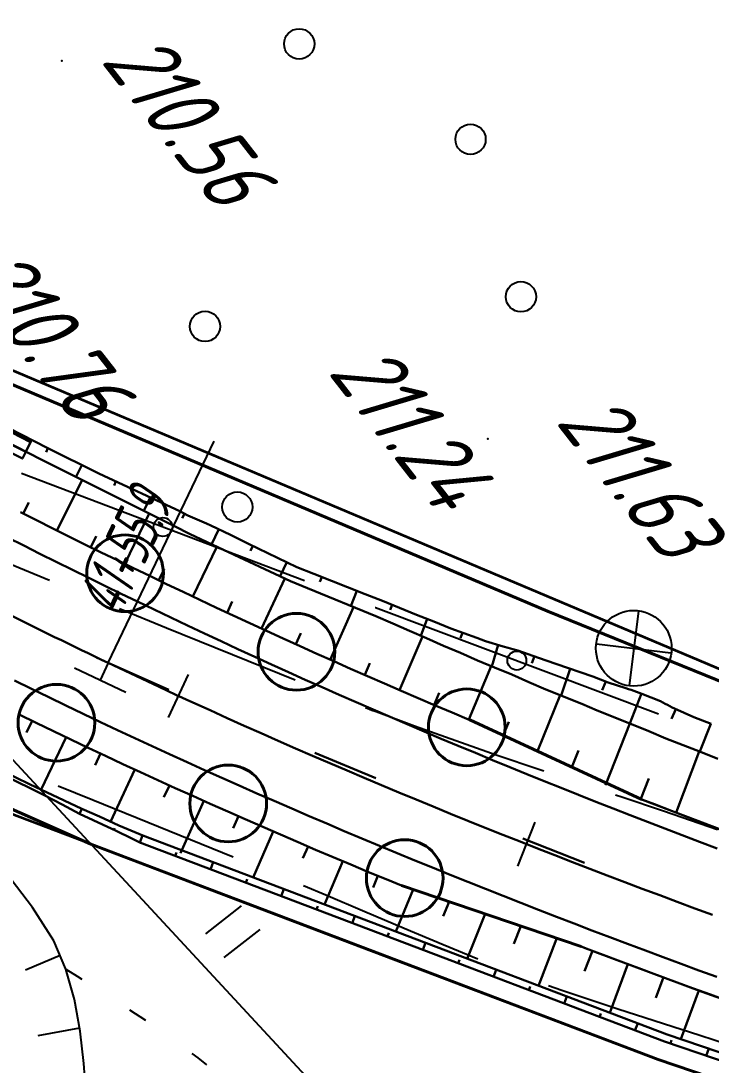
# Model space of a CAD drawing. Header units: millimetres. Extents: x -698 to 8131, y -704 to 4503.
# Drawn here: x 2986.2 to 3022.6, y 2641.9 to 2697.1 of the extents above; entities that cross this region are included whole.
import ezdxf
from ezdxf import colors
from ezdxf.entities.mleader import LeaderData, LeaderLine
from ezdxf.math import Vec2, Vec3

# ---------------------------------------------------------------- set-up
doc = ezdxf.new("R2010")
doc.units = ezdxf.units.MM
for name, pattern in [('ACAD_ISO02W100', [15, 12, -3]), ('CONTI', [0]), ('STROT', [1.7, 0.5, -1.2])]:
    doc.linetypes.add(name, pattern=pattern)
for name, color, linetype, lineweight in [('10', 1, 'Continuous', 35), ('КОПИЯ_ОСЬ_13_ОТКОСЫ', 7, 'Continuous', 30), ('Огражд-перила', 1, 'ограждение2', 40), ('ОСЬ_ВЕРХ_ПОКРЫТИЯ_ГРАНИЦЫ_ПОЛОС', 7, 'Continuous', 30), ('ОСЬ_ВЕРХ_ПОКРЫТИЯ_ОСЬ', 1, 'Continuous', 30), ('Трубы мет.', 7, 'ACAD_ISO02W100', 30)]:
    doc.layers.add(name, color=color, linetype=linetype, lineweight=lineweight)
for name, color, linetype in [('_Ростелеком', 6, 'Continuous'), ('OBRIVDEFAULT', 32, 'CONTI'), ('PI_OTDEFAULT', 172, 'CONTI'), ('PI_TTDEFAULT', 5, 'CONTI'), ('PLN_O', 7, 'CONTI'), ('SIT_LDEFAULT', 7, 'CONTI'), ('USLZNDEFAULT', 7, 'CONTI'), ('ZAPSKDEFAULT', 7, 'CONTI'), ('Выноски', 250, 'Continuous'), ('ОСЬ_ВЕРХ_ПОКРЫТИЯ_ПИКЕТЫ', 1, 'Continuous'), ('ОСЬ_ВЕРХ_ПОКРЫТИЯ_РАЗБИВКА_КРИВ', 1, 'Continuous'), ('разметка', 7, 'Continuous')]:
    doc.layers.add(name, color=color, linetype=linetype)
doc.styles.add('eskd', font='isocpeui.ttf', dxfattribs={"width": 1.2})
doc.styles.get("Standard").update_dxf_attribs({"font": 'isocpeui.ttf'})
doc.styles.add('STYLE1', font='isocpeui.ttf', dxfattribs={"width": 0.9})
doc.styles.add('ГОСТ', font='isocpeui.ttf', dxfattribs={"height": 4})
doc.linetypes.add('кабель_связи_проект.', pattern='A,10,-1,["/",STYLE1,S=3,R=0,X=0,Y=-1.5],-4.1', length=15.1)
doc.linetypes.add('ограждение2', pattern='A,0.25,-0.1,[132,ltypeshp.shx,S=0.1,R=0,X=-0.1,Y=0],-0.1,1', length=1.45)

# ---------------------------------------------------------------- blocks, each defined once
blk = doc.blocks.new('BL_2002')
at = {"color": 0}
blk.add_circle((0, 0), 0.8, dxfattribs=at)
blk = doc.blocks.new('BL_2011')
at = {"color": 0}
for p, q in [((0, 0), (0, 2.4)), ((1.6, 0), (1.6, 2.4))]:
    blk.add_line(p, q, dxfattribs=at)
blk = doc.blocks.new('BL_7')
at = {"color": 0}
for p, q in [((-1.4, 1.4), (1.4, -1.4)), ((-1.4, -1.4), (1.4, 1.4))]:
    blk.add_line(p, q, dxfattribs=at)
blk.add_circle((0, 0), 2, dxfattribs=at)
blk = doc.blocks.new('A$C76A07AE2')
at = {"layer": 'Трубы мет.', "linetype": 'Continuous', "lineweight": 0}
for p, q in [((-18.87840647692792, 44.19905516544122), (-8, 44.19905516544122)), ((-18.87840647692792, 44.19905516544122), (-18.87840647692792, 23)), ((-4, 45), (-1.31115583286828, 45)), ((-18.87840647692792, 23), (0, 23)), ((-18.87840647692792, 22.12580779610971), (-0.8784064769279212, 22.12580779610971)), ((-18.87840647692792, 22.12580779610971), (-18.87840647692792, 21.83810993243969)), ((-0.8784064769279212, 22.12580779610971), (-0.8784064769279212, 0.5)), ((-18.87840647692792, 21.83810993243969), (-18.87840647692792, 0.5)), ((-18.87840647692792, -0.5), (-18.87840647692792, -20.47289158750209)), ((-0.8784064769279212, -0.5), (-0.8784064769279212, -20.47289158750209)), ((-18.87840647692792, -20.47289158750209), (-18.87840647692792, -22.01799220702105)), ((-18.87840647692792, -22.01799220702105), (-0.8784064769279212, -22.01799220702105)), ((-0.8784064769279212, -20.47289158750209), (-0.8784064769279212, -22.01799220702105)), ((-18.87840647692792, -23), (0, -23)), ((-18.87840647692792, -23), (-18.87840647692792, -44.07454179760407)), ((-18.87840647692792, -44.07454179760407), (-8, -44.07454179760407))]:
    blk.add_line(p, q, dxfattribs=at)
at = {"layer": 'Трубы мет.', "linetype": 'Continuous'}
blk.add_lwpolyline([(-20, -45), (0, -45), (0, 45), (-20, 45)], close=True, dxfattribs=at)
for points in [[(-8, 45), (-8, 23), (0, 23)], [(-8, -45), (-8, -23), (0, -23)]]:
    blk.add_lwpolyline(points, dxfattribs=at)
at = {"layer": 'Трубы мет.', "linetype": 'Continuous', "lineweight": 0}
for points in [[(-18.87840647692792, 0.5), (-0.8784064769279212, 0.5)], [(-18.87840647692792, -0.5), (-0.8784064769279212, -0.5)]]:
    blk.add_lwpolyline(points, dxfattribs=at)
blk = doc.blocks.new('7')
at = {"layer": 'Огражд-перила', "linetype": 'Continuous'}
blk.add_circle((0, 0), 2.027904030661224, dxfattribs=at)

msp = doc.modelspace()

# ---------------------------------------------------------------- linework, layer by layer
at = {"linetype": 'Continuous'}
msp.add_lwpolyline([(2978.860089193555, 2665.424258877668), (3025.068612499619, 2615.546633140329), (3025.068612499619, 2615.546633140329)], dxfattribs=at)
at = {"layer": '10'}
for points in [[(2141.803295611162, 3408.073940917063), (2216.553295611162, 3392.803940916579), (2263.273295610901, 3383.663940916914), (2327.333295610957, 3370.89394091643), (2327.943295611292, 3376.593940916616), (2354.993295611106, 3366.483940916281), (2380.913295611032, 3351.073940917063), (2408.593295611199, 3327.213940916728), (2444.313295610938, 3286.753940916765), (2473.713295611311, 3241.113940916169), (2495.673295611274, 3193.463940916728), (2512.753295610883, 3149.973940916504), (2512.753295610883, 3149.973940916504), (2597.503295610883, 3024.693940916244), (2712.633295611236, 2889.223940916504), (2781.313295610938, 2835.203940916952), (2837.993295611106, 2782.753940916765), (2867.963295611311, 2764.363940916169), (2948.253295610883, 2701.493940916989), (2981.853295610976, 2680.243940916989), (3061.583295610957, 2646.563940916355), (3212.79329561092, 2609.873940916877)], [(3171.833295610957, 2595.073940917063), (3065.79329561092, 2626.563940916355), (3019.843295611199, 2642.183940916467), (2980.383295611236, 2657.153940916206), (2973.563295610938, 2659.733940916281), (2927.753295610883, 2690.533940916095), (2883.113295611218, 2723.713940916728), (2881.54329561092, 2716.903940916206), (2871.693295611292, 2724.983940916281)]]:
    msp.add_lwpolyline(points, dxfattribs=at)
at = {"layer": '_Ростелеком', "linetype": 'кабель_связи_проект.', "lineweight": 40, "ltscale": 0.25}
for points in [[(2688.572642746198, 2886.445778901834), (2711.713444104234, 2861.188269135687), (2739.291897689158, 2837.976996081095), (2768.773295610901, 2816.913940916914), (2808.291980205502, 2780.666590470034), (2838.668553487098, 2753.147800918814), (2871.281934097662, 2729.326808917481), (2883.113295603214, 2723.713940882269), (2900.322511563185, 2710.922682285454), (2935.881146656777, 2685.069242986064), (2963.046174500914, 2667.327102875482), (2963.046174500914, 2667.327102875482), (2974.751997203644, 2660.252597970102), (2989.848816594857, 2653.5629918763), (3003.668639119182, 2648.320144862082), (3019.843295611199, 2642.183940916467), (3065.793295610105, 2626.563940916355), (3149.948534668647, 2601.572914154414)], [(2973.161240265114, 2684.343727111961), (2981.432840331216, 2679.662150302116), (3014.000885889682, 2665.876161889318), (3061.58329561087, 2646.563940916355)]]:
    msp.add_lwpolyline(points, dxfattribs=at)
at = {"layer": 'OBRIVDEFAULT', "color": 32}
for p, q in [((2986.779031611039, 2650.219673916843, 210.358), (2985.079031611027, 2652.429672916565, 210.468)), ((2987.899031611034, 2648.459671916585, 210.276), (2986.779031611039, 2650.219673916843, 210.358)), ((2988.539031611048, 2646.94967791732, 210.304), (2987.899031611034, 2648.459671916585, 210.276)), ((2988.22903161105, 2647.679672916565), (2986.409031611043, 2646.909676917042)), ((2988.98903161106, 2645.34967191625, 210.331), (2988.539031611048, 2646.94967791732, 210.304)), ((2989.289031611048, 2643.679672916565, 210.36), (2988.98903161106, 2645.34967191625, 210.331)), ((2989.25903161102, 2643.829674917418), (2987.049031611057, 2643.429672916565)), ((2989.48903161106, 2641.959671916585, 210.389), (2989.289031611048, 2643.679672916565, 210.36)), ((2989.609031611055, 2640.229676916409, 210.418), (2989.48903161106, 2641.959671916585, 210.389))]:
    msp.add_line(p, q, dxfattribs=at)
at = {"layer": 'PI_TTDEFAULT', "color": 5}
for p in [(2988.329031611027, 2694.979676916409, 210.565), (3010.839031611036, 2674.999672916863, 211.242)]:
    msp.add_point(p, dxfattribs=at)
at = {"layer": 'PLN_O'}
for p, q in [((2986.189031611071, 2673.169670917239), (3001.149031611034, 2667.499672916863)), ((3004.889031611025, 2666.079674917418), (3004.909031611043, 2666.069672917161)), ((3004.909031611043, 2666.079674917418), (3019.869031611064, 2660.459671916585))]:
    msp.add_line(p, q, dxfattribs=at)
for centre in [(2993.669031611053, 2670.329674917418), (3012.379031611074, 2663.269676916446)]:
    msp.add_circle(centre, 0.5, dxfattribs=at)
at = {"layer": 'SIT_LDEFAULT', "color": 7}
for p, q in [((2987.679031611062, 2667.50967491712), (2985.539031611048, 2668.379677917022)), ((2993.849031611046, 2664.989678916666), (2991.379031611074, 2665.999672916863)), ((2998.179031611062, 2663.239678916666), (2993.849031611046, 2664.989678916666)), ((3000.659031611043, 2662.239678916666), (2998.179031611062, 2663.239678916666)), ((3004.799031611057, 2660.59967191625), (3004.369031611064, 2660.769676916446)), ((3006.969031611041, 2659.799675916467), (3004.799031611057, 2660.609673916507)), ((3009.149031611034, 2659.019676916446), (3006.969031611041, 2659.799675916467)), ((3011.339031611036, 2658.25967491712), (3009.149031611034, 2659.019676916446)), ((3013.539031611048, 2657.50967491712), (3011.339031611036, 2658.25967491712)), ((3013.799031611057, 2657.429672916565), (3013.539031611048, 2657.519676916446)), ((2988.129031611074, 2656.639672916528), (2989.969031611041, 2655.899674916785)), ((3017.929031611062, 2656.039673917141), (3017.589031611036, 2656.149674916785)), ((2989.969031611041, 2655.899674916785), (2993.98903161106, 2654.269676916446)), ((3020.129031611074, 2655.299675916467), (3017.929031611062, 2656.049675916467)), ((3022.98903161106, 2654.319672917161), (3020.129031611074, 2655.299675916467)), ((2993.98903161106, 2654.269676916446), (2997.389031611025, 2652.889672916528)), ((3001.099031611046, 2651.379677917022), (3002.279031611039, 2650.889672916528)), ((3002.279031611039, 2650.889672916528), (3004.349031611046, 2650.00967491712)), ((3004.349031611046, 2650.00967491712), (3006.419031611053, 2649.129677917022)), ((3006.419031611053, 2649.129677917022), (3008.47903161105, 2648.25967491712)), ((3008.47903161105, 2648.25967491712), (3010.319031611076, 2647.50967491712)), ((2988.539031611048, 2646.94967791732), (2989.139031611025, 2646.589676916744)), ((2989.139031611025, 2646.589676916744), (2989.389031611025, 2646.429672916565)), ((3014.059031611067, 2646.089676916744), (3014.75903161102, 2645.839676916744)), ((3014.75903161102, 2645.839676916744), (3017.709031611032, 2644.859673916507)), ((2991.909031611043, 2644.799675916467), (2992.73903161106, 2644.249672916863)), ((3017.709031611032, 2644.859673916507), (3022.059031611067, 2643.459671916585)), ((3022.059031611067, 2643.459671916585), (3023.559031611067, 2642.979676916409)), ((2995.189031611071, 2642.499672916863), (2995.519031611029, 2642.25967491712)), ((2995.519031611029, 2642.25967491712), (2995.97903161105, 2641.899674916785))]:
    msp.add_line(p, q, dxfattribs=at)
at = {"layer": 'КОПИЯ_ОСЬ_13_ОТКОСЫ'}
for p, q in [((2992.444164889652, 2653.647933902364), (2992.586046582719, 2654.02192532565)), ((2994.314122008995, 2652.938525436591), (2994.385062855485, 2653.1255211487)), ((2996.184079128338, 2652.229116969887), (2996.32596082155, 2652.603108394105)), ((2998.05403624768, 2651.519708504114), (2998.124977094258, 2651.706704215292)), ((2999.923993367023, 2650.81030003741), (3000.065875060411, 2651.184291461628)), ((3001.793950486366, 2650.100891571637), (3001.864891333031, 2650.287887283746)), ((3003.663907605709, 2649.391483105864), (3003.805789298951, 2649.765474530082)), ((3005.533864725023, 2648.68207463916), (3005.604805571746, 2648.869070351269)), ((3007.403821844366, 2647.972666173387), (3007.545703537666, 2648.346657597605)), ((3009.273778963679, 2647.263257706683), (3009.344719810402, 2647.450253418792)), ((3011.143736083022, 2646.55384924091), (3011.285617776381, 2646.927840665128)), ((3013.013693202336, 2645.844440775137), (3013.084634048942, 2646.031436487246)), ((3014.883650321679, 2645.135032308433), (3015.025532015066, 2645.509023732651)), ((3016.753607440993, 2644.42562384266), (3016.824548287628, 2644.612619554769)), ((3018.623564560336, 2643.716215375956), (3018.765446253781, 2644.090206800174)), ((3020.49746172461, 2643.017765807133), (3020.561831189369, 2643.207124124426)), ((3022.391044889218, 2642.374071160476), (3022.51978381862, 2642.7527877932))]:
    msp.add_line(p, q, dxfattribs=at)
for points in [[(2947.210511073374, 2679.582901245128), (2951.447571620249, 2676.779617553722), (2955.728089198374, 2674.029678588878), (2958.316101893686, 2672.404007202159), (2959.181336268686, 2671.865127807628), (2960.918885096811, 2670.797134643566), (2963.100037440561, 2669.473709350597), (2964.412659510874, 2668.684402709972), (2966.611145838999, 2667.384109741222), (2967.051819667124, 2667.125198608409), (2971.484314784311, 2664.572159057628), (2972.374207362436, 2664.065506225597), (2972.996521815561, 2663.709121948253), (2975.061585292124, 2662.573196655284), (2975.628637547246, 2662.333199051354), (2979.105608190372, 2660.566655774746), (2980.090882167124, 2659.910843139659), (2986.610901698374, 2656.741592651378), (2988.444397792124, 2655.870743042003), (2989.373597010874, 2655.438431030284), (2990.307679042124, 2655.017410522472), (2991.330384120249, 2654.544876342784), (2992.605961993619, 2654.014369986165)], [(2984.824090426109, 2675.903031368885), (2987.548333590172, 2674.513840695057), (2990.286721651695, 2673.152741451893), (2994.598214571617, 2671.143845577869), (2994.754296724937, 2671.061356564197), (2994.990853731773, 2670.942368527088), (2995.230233614586, 2670.829163571033), (2995.472299044273, 2670.721787472401), (2995.719079439781, 2670.625138302479), (2995.963464205406, 2670.52258398119), (2996.205316012047, 2670.41418554369), (2997.239877169273, 2669.916703243885), (2998.199166720055, 2669.444870968494), (3000.738107149742, 2668.215928097401), (3001.639169161461, 2667.847138424549), (3004.359445040367, 2666.777604122791), (3005.269204561851, 2666.427491207752), (3006.167169039391, 2666.049607296619), (3007.070413057945, 2665.683365841541), (3007.984658663414, 2665.342591305408), (3008.886132662437, 2664.971055050526), (3010.26223129525, 2664.469895382557), (3010.721612398766, 2664.304352780018), (3011.658227389, 2664.016678829822), (3011.917138521812, 2663.949234982166), (3012.174401705406, 2663.875718136463), (3012.429849093101, 2663.796143551502), (3013.523889010094, 2663.423508663807), (3014.443017428062, 2663.092850704822), (3016.38852829232, 2662.435776730213), (3017.20673507943, 2662.11404516283), (3018.135491793297, 2661.806046505604), (3018.280007784508, 2661.763810177479), (3018.423821871422, 2661.719223995838), (3018.566888277672, 2661.672303219471), (3018.70917648568, 2661.623063107166), (3018.850640719078, 2661.571518917713), (3018.991250460289, 2661.517670651112), (3019.968591158531, 2661.125412960682), (3020.090768282555, 2661.055863400135), (3020.214028780601, 2660.98823644701), (3020.338342135094, 2660.922577877674), (3020.463662569664, 2660.858872433338), (3020.589974825523, 2660.79715063158), (3020.717248385094, 2660.737412472401), (3021.742272799156, 2660.284409542713), (3022.651666109703, 2659.920884152088)], [(2984.506173555992, 2675.296280880604), (2987.232064669273, 2673.894410153065), (2989.972253267906, 2672.520646114979), (2994.240701143883, 2670.394791622791), (2995.109139864586, 2669.95437719408), (2996.867806856773, 2669.117020626697), (3000.404870455406, 2667.475464840565), (3001.303719942711, 2667.095612545643), (3004.916482393883, 2665.611466427479), (3005.817193453453, 2665.233490963612), (3006.711389010094, 2664.839570065174), (3007.608941500328, 2664.452637692127), (3008.501672213219, 2664.053330441151), (3009.402352755211, 2663.672028561268), (3010.299401705406, 2663.28103735033), (3011.201196139, 2662.900620480213), (3012.105431978844, 2662.525239010487), (3013.00344223275, 2662.133545895252), (3013.904275362633, 2661.747727413807), (3015.812402193687, 2660.975296993885), (3016.624673311851, 2660.629044552479), (3018.447640841148, 2659.902344723377), (3019.35581344857, 2659.528977413807), (3020.261956637047, 2659.149155636463), (3022.093987887047, 2658.438294430408), (3023.006005709312, 2658.070740719471)], [(2984.506244368056, 2675.296300853748), (2987.232074446181, 2673.894445384998), (2989.972308821181, 2672.520666088123), (2994.240619368056, 2670.394811595935), (2995.109027571181, 2669.954381908435), (2996.867816633681, 2669.116979564685), (3000.404926008681, 2667.475500072498), (3001.303607649306, 2667.095617259998), (3004.916400618056, 2665.611486400623), (3005.817279524306, 2665.23343464281), (3006.711322493056, 2664.839513744373), (3007.609027571181, 2664.45267292406), (3008.501605696181, 2664.053380931873), (3009.402240461806, 2663.672033275623), (3010.299457258681, 2663.281042064685), (3011.201312727431, 2662.900670970935), (3012.105365461806, 2662.525304759998), (3013.003558821181, 2662.133581127185), (3013.904193586806, 2661.747716869373), (3015.812396711806, 2660.975255931873), (3016.624652571181, 2660.629064525623), (3018.447650618056, 2659.90237995531), (3019.355853743056, 2659.528966869373), (3020.261859602431, 2659.149206127185), (3022.093890852431, 2658.438268627185), (3023.006000227431, 2658.070714916248)], [(2987.590798800133, 2674.49246313158), (2987.487573092125, 2674.287369747791)], [(2989.380319063805, 2673.599381466541), (2989.068719332359, 2672.969727535877)], [(2988.064929997801, 2670.145603957731), (2989.396136946181, 2672.806554759998)], [(2991.183663790367, 2672.73481847826), (2991.084756319664, 2672.522553463612)], [(2986.282235684563, 2671.044865626987), (2986.579486555556, 2671.629186595935)], [(2992.996530001305, 2671.890122433338), (2992.665368502281, 2671.179368038807)], [(2991.648293428929, 2668.383340759348), (2992.935199446181, 2671.04495808031)], [(2994.804482882164, 2671.035508175526), (2994.685418551109, 2670.802826901112)], [(2996.626748507164, 2670.212464352283), (2996.24204391732, 2669.414963741932)], [(2989.853663787877, 2669.258405483473), (2990.144183821181, 2669.84915729906)], [(2998.424386446617, 2669.335862179432), (2998.295800631187, 2669.070206661854)], [(2995.251619877488, 2666.652366043214), (2996.509418196181, 2669.28763386156)], [(3000.224587862633, 2668.464493771229), (2999.866738741539, 2667.725205441151)], [(2993.450481230791, 2667.515717742178), (2993.734515852431, 2668.10257526781)], [(3002.063424532555, 2667.680329342518), (3001.963250582359, 2667.425538082752)], [(2998.871099970062, 2664.960771362442), (3000.107074446181, 2667.613683666248)], [(3003.924737398766, 2666.94851781908), (3003.61005539193, 2666.148163815174)], [(2997.056470433939, 2665.801775978092), (2997.328998274306, 2666.386632884998)], [(3002.507234344337, 2663.316566018533), (3003.739642805556, 2666.094884838123)], [(3005.783608858726, 2666.211030026112), (3005.672418062828, 2665.946808834705)], [(3007.641229097984, 2665.470597286854), (3007.309853975914, 2664.581574459705)], [(3000.686550154021, 2664.133168281201), (3000.952289289931, 2664.717931713123)], [(3006.167478745212, 2661.713673572201), (3007.394183821181, 2664.545202220935)], [(3009.504830782555, 2664.74572851244), (3009.396615450523, 2664.448578854237)], [(3011.396157686851, 2664.097168942127), (3011.048425142906, 2662.965073605213)], [(3013.304086153648, 2663.498673458729), (3013.176354830406, 2663.125153561268)], [(3004.335215752935, 2662.509728079807), (3004.608295149306, 2663.131750072498)], [(3009.843337881079, 2660.153133053478), (3011.023090071181, 2662.975744213123)], [(3015.192330782555, 2662.839768429432), (3014.712945406578, 2661.42036535326)], [(3017.074807589195, 2662.165925045643), (3016.892053072594, 2661.701172848377)], [(3008.002541594577, 2660.92850201964), (3008.273822493056, 2661.568639720935)], [(3013.474352413721, 2658.476523333374), (3014.675922102431, 2661.435338939685)], [(3018.969216768883, 2661.526291866932), (3018.351830904625, 2659.940537472401)], [(3020.790215914391, 2660.704270382557), (3020.557916109703, 2660.186783810291)], [(2986.757005399899, 2660.086061361391), (2986.454223149767, 2659.463722809363)], [(3011.65872660616, 2659.316005095985), (3011.949847883681, 2660.02249714281)], [(3017.062884993056, 2656.682775463123), (3018.352191633681, 2659.94046589281)], [(3022.633187716148, 2659.928269405994), (3022.045175020836, 2658.457245846424)], [(2988.561143008692, 2659.215430418174), (2987.234984868517, 2656.445168121863)], [(2982.925232753061, 2658.355789428722), (2987.431946620249, 2656.129348999034), (2988.343445643686, 2655.657425170909), (2989.250428065561, 2655.175918823253), (2991.202332362436, 2654.266983276378), (2992.030945643686, 2653.861099487316), (2992.486817225717, 2653.625931030284)], [(2990.37089720708, 2658.35668000314), (2990.077025884142, 2657.732521637488)], [(3015.290541419052, 2657.636781168315), (3015.640765852431, 2658.51175495531)], [(3020.793353743056, 2655.239049877185), (3022.023822493056, 2658.465490306873)], [(2992.186118569478, 2657.50964833438), (2990.903930181017, 2654.74192105155)], [(2994.006904337721, 2656.673980121646), (2993.723510259142, 2656.051613434363)], [(3018.924945539931, 2655.95267292406), (3019.349750227431, 2657.040441478748)], [(2987.484925135874, 2656.101944213878), (2987.512390956186, 2656.154983764659)], [(2995.83245949877, 2655.849725874286), (2994.592162602892, 2653.080910309363)], [(3018.976921844025, 2655.932328012917), (3019.027972883681, 2655.912389720935), (3024.581195539931, 2653.794225658435), (3030.632709211806, 2651.573400463123), (3032.033588118056, 2651.070592845935), (3034.841205305556, 2650.076330150623), (3037.654926008681, 2649.09525104906), (3040.474506086806, 2648.12650104906), (3043.299457258681, 2647.169225658435), (3047.595843977431, 2645.73782917406), (3051.898822493056, 2644.32669636156), (3054.647357649306, 2643.436193431873), (3060.344867414931, 2641.614416088123), (3066.054828352431, 2639.81253620531), (3076.546283430556, 2636.536046947498), (3101.803363508681, 2628.852331127185)], [(2989.256165370249, 2655.173233276378), (2989.378601893686, 2655.436172729503)], [(2997.662878368215, 2655.036525049392), (2997.389281743517, 2654.415871246863)], [(2991.069275721811, 2654.328933959972), (2991.110047206186, 2654.416641479503)], [(2992.605961993619, 2654.014369986165), (3004.165225045484, 2649.629114845913), (3020.31702608492, 2643.501581608463), (3066.218023635496, 2627.898239240195), (3150.347081313424, 2602.914987390075), (3172.191096789835, 2596.428114065114), (3208.346986806215, 2588.03994757976)], [(2999.498082244294, 2654.234099658351), (2998.442409706147, 2651.800187973451)], [(2992.444164889652, 2653.647933902364), (3004.023343352272, 2649.255123421695), (3020.181674521, 2643.125112839188), (3066.096672771111, 2627.517011148069), (3150.233210843484, 2602.531537894305), (3172.088867881675, 2596.041207451518), (3208.256587742208, 2587.650296442356)], [(3001.337712553641, 2653.442293345142), (3001.072631352892, 2652.821877106238)], [(3003.181697560203, 2652.66082344405), (3002.217431764779, 2650.368052134435)], [(3005.029903667155, 2651.889434927288), (3004.773803227892, 2651.270851715613)], [(3006.89698832519, 2651.164523057785), (3005.988063585179, 2648.937581827078)], [(3008.796261209724, 2650.520827563625), (3008.489867681017, 2649.758888824988)], [(3010.694508104256, 2649.87747979458), (3009.755522954443, 2647.508315056707)], [(3012.592294155844, 2649.234288212988), (3012.226195806017, 2648.288551910925)], [(3014.510375493517, 2648.649391754675), (3013.516423439103, 2646.081536539975)], [(3015.77694380655, 2648.159159573871), (3016.504760259142, 2647.877419098425), (3022.175170415392, 2645.765114410925), (3025.729125493517, 2644.482765778113), (3029.291137212267, 2643.223000153113), (3033.096068852892, 2641.9094015203), (3036.908324712267, 2640.616798981238), (3039.770629399767, 2639.663918121863), (3043.113158696642, 2638.567238434363), (3046.458373540392, 2637.48508511405), (3049.423217290392, 2636.537697418738), (3052.198119634142, 2635.659767731238), (3057.463500493517, 2634.014015778113), (3064.645385259142, 2631.800881012488), (3116.229125493517, 2616.114845856238)], [(3016.375609868517, 2647.92746792655), (3015.959350102892, 2646.852028473425)], [(3018.249145024767, 2647.227638824988), (3017.289102058761, 2644.650289734971)], [(3020.123412602892, 2646.529396637488), (3019.719115727892, 2645.444313629675)], [(3021.997436040392, 2645.8312765203), (3021.038240398504, 2643.256415828276)]]:
    msp.add_lwpolyline(points, dxfattribs=at)
at = {"layer": 'КОПИЯ_ОСЬ_13_ОТКОСЫ', "lineweight": 40, "ltscale": 7}
for points in [[(3009.892264349639, 2660.132755355123), (3018.976921844025, 2655.932328012917)], [(3006.285606927491, 2651.371730487007), (3015.775425538295, 2648.155471500154)]]:
    msp.add_lwpolyline(points, dxfattribs=at)
at = {"layer": 'ОСЬ_ВЕРХ_ПОКРЫТИЯ_ГРАНИЦЫ_ПОЛОС', "linetype": 'Continuous'}
for points in [[(3009.892256828598, 2660.132758487161), (3009.86130190404, 2660.145651102211), (3008.961346160611, 2660.523238029476), (3008.062574766887, 2660.903127418976), (3007.165007893365, 2661.285347981524), (3006.268665946225, 2661.669928278919), (3005.373569581649, 2662.056896713707), (3004.479739701366, 2662.44628153849), (3003.587197450301, 2662.83811084475), (3002.695964227509, 2663.232412561919), (3001.806061682923, 2663.629214457381), (3000.91751172934, 2664.028544119704), (3000.030336531598, 2664.43042898472), (2999.144558511141, 2664.834896299202), (2998.260200359908, 2665.241973136697), (2997.377285035987, 2665.651686385419), (2996.495835758999, 2666.064062761288), (2995.615876020534, 2666.479128778126), (2994.737429586085, 2666.896910771873), (2993.860520492444, 2667.317434873577), (2992.980590486861, 2667.742943017889), (2992.116872561708, 2668.156899199035), (2991.259034504144, 2668.571450712304), (2990.402540241214, 2668.988771531876), (2989.547398715009, 2669.408857303817), (2988.693618847368, 2669.831703646254), (2987.841209552387, 2670.257306140993), (2986.99017972798, 2670.685660348419), (2986.140538255238, 2671.116761796321)], [(3022.960091649022, 2653.334816521179), (3022.041712403463, 2653.682512140978), (3021.124193512069, 2654.032088901061), (3020.207552005091, 2654.383577759523), (3019.291805114472, 2654.737009571079), (3018.37697027678, 2655.092415078688), (3017.463065136069, 2655.449824914481), (3016.550107547277, 2655.80926959883), (3015.638115578875, 2656.170779537555), (3014.727107516073, 2656.534385009814), (3013.817101863844, 2656.900116182077), (3012.908117349512, 2657.268003093224), (3012.000172925755, 2657.638075658265), (3011.093287774003, 2658.010363660898), (3010.187481306426, 2658.384896750707), (3009.282773169389, 2658.76170445155), (3008.379183246134, 2659.140816141065), (3007.476731659312, 2659.522261060919), (3006.575438774007, 2659.906068311218), (3005.675325200244, 2660.292266845848), (3004.776411795863, 2660.680885464098), (3003.878719668943, 2661.071952823695), (3002.982270180704, 2661.465497421246), (3002.087084947698, 2661.861547597829), (3001.19318584477, 2662.260131532471), (3000.30059500742, 2662.661277238425), (2999.40933483419, 2663.065012571547), (2998.519427989339, 2663.471365206089), (2997.630897404908, 2663.880362645868), (2996.743766283607, 2664.292032218683), (2995.858058100703, 2664.706401076313), (2994.973796606579, 2665.123496178683), (2994.09100582895, 2665.543344305973), (2993.209710074958, 2665.965972042788), (2992.329933933672, 2666.391405782807), (2991.466390871783, 2666.805278157029), (2990.604189440832, 2667.221938275877), (2989.743338639926, 2667.641381788213), (2988.883847454612, 2668.063604317751), (2988.025724856174, 2668.488601458404), (2987.168979801461, 2668.916368769627), (2986.31362123315, 2669.346901791315), (2985.459658079277, 2669.780196026113)], [(3018.976851543315, 2655.932157244678), (3019.646620874255, 2655.671945813257), (3020.560317836431, 2655.319289395731), (3021.474941646613, 2654.968558732565), (3022.390475164741, 2654.619723183248), (3023.306901450085, 2654.272752001095)]]:
    msp.add_lwpolyline(points, dxfattribs=at)
at = {"layer": 'ОСЬ_ВЕРХ_ПОКРЫТИЯ_ГРАНИЦЫ_ПОЛОС', "linetype": 'Continuous', "lineweight": 30}
for points in [[(3022.949749213372, 2646.546915206272), (3022.004878715807, 2646.892259164858), (3021.060609881379, 2647.239566817093), (3020.11695972541, 2647.58887209199), (3019.173945483306, 2647.94020884126), (3018.231584614075, 2648.29361083373), (3017.289894804553, 2648.649111759063), (3016.34889397225, 2649.006745217513), (3015.408600269138, 2649.36654472645), (3014.46903208555, 2649.728543711971), (3013.530208053291, 2650.092775505181), (3012.592147049165, 2650.459273345914), (3011.65486819887, 2650.828070371557), (3010.718390880085, 2651.199199620779), (3009.782734725935, 2651.572694028873), (3008.847919628568, 2651.948586427752), (3007.913965742706, 2652.326909533847), (3006.980893488557, 2652.707695957418), (3006.048723555714, 2653.090978191379), (3005.117476905833, 2653.476788604777), (3004.187174776822, 2653.865159459557), (3003.257838685231, 2654.256122877035), (3002.329490430178, 2654.649710863974), (3001.402152096174, 2655.045955287438), (3000.475846056584, 2655.444887885969), (2999.550594976483, 2655.846540262136), (2998.626421816172, 2656.250943869497), (2997.703349834124, 2656.65813002843), (2996.781402589861, 2657.068129900988), (2995.860603947503, 2657.480974503938), (2994.940978078163, 2657.896694704104), (2994.022549463514, 2658.315321197878), (2993.105342898334, 2658.736884530779), (2992.189383493524, 2659.161415075097), (2991.274696679107, 2659.58894303735), (2990.36130820697, 2660.019498452689), (2989.449244230045, 2660.453111133683), (2988.538581961349, 2660.889778605807), (2987.629380224846, 2661.329479013715), (2986.721649121688, 2661.772207476344), (2985.815398736731, 2662.21795907538)], [(3006.285606927724, 2651.371730487007), (3005.476451241024, 2651.704432699974), (3004.541481666374, 2652.091785500902), (3003.607409536015, 2652.481730207015), (3002.67425657153, 2652.874299349408), (3001.742044777076, 2653.26952534556), (3000.8107964516, 2653.667440477904), (2999.880534181159, 2654.068076907802), (2998.95128085734, 2654.471466662507), (2998.023059665653, 2654.877641623053), (2997.09589409641, 2655.286633549403), (2996.169807949036, 2655.698474036675), (2995.244825323627, 2656.113194547739), (2994.32097064307, 2656.530826397385), (2993.398268642564, 2656.951400731835), (2992.476744372883, 2657.374948553886), (2991.556423210792, 2657.801500693109), (2990.637330852149, 2658.231087823543), (2989.719493327944, 2658.663740444142), (2988.802941780878, 2659.099486602615), (2987.887775000961, 2659.538314011093), (2986.97407226086, 2659.980191156413), (2986.061847431809, 2660.425111347023)], [(3023.554725110929, 2645.26324847262), (3022.607405992303, 2645.607339706417), (3021.660638314866, 2645.953377070982), (3020.71443896149, 2646.30139477938), (3019.768825033641, 2646.651426972966), (3018.823813857181, 2647.003507714864), (3017.879422982709, 2647.357670995552), (3016.935670191413, 2647.713950725417), (3015.992573497546, 2648.072380729165), (3015.775425538644, 2648.155471500154)]]:
    msp.add_lwpolyline(points, dxfattribs=at)
at = {"layer": 'ОСЬ_ВЕРХ_ПОКРЫТИЯ_ОСЬ'}
msp.add_lwpolyline([(2979.533706421664, 2668.802570716623, 0.010490531509), (2990.777109301378, 2663.143523191247), (2990.777109301378, 2663.143523191247), (2991.670362481547, 2662.718975648429), (2992.564995147046, 2662.297342782054), (2993.460982617826, 2661.878596618917), (2994.358300513259, 2661.462708998617), (2995.256924750012, 2661.049651597772), (2996.156831539227, 2660.639395913254), (2997.057997384216, 2660.231913287338), (2997.960399077818, 2659.827174883481), (2998.864013699398, 2659.425151719857), (2999.768818612551, 2659.025814652588), (3000.674791462594, 2658.629134379472), (3001.581910173021, 2658.235081457678), (3002.490152943608, 2657.843626290705), (3003.399498247154, 2657.454739145148), (3004.309924826715, 2657.068390139524), (3005.221411692872, 2656.684549261961), (3006.133938120611, 2656.303186362754), (3007.047483646651, 2655.924271160882), (3007.962028066502, 2655.54777324773), (3008.877551431002, 2655.173662090819), (3009.794034044395, 2654.801907031011), (3010.711456459938, 2654.432477293681), (3011.629799478067, 2654.065341984998), (3012.549044142585, 2653.700470094714), (3013.469171737865, 2653.337830504548), (3014.390163785798, 2652.977391987253), (3015.312002042241, 2652.619123206619), (3016.234668494571, 2652.262992720265), (3017.158145357758, 2651.908968989882), (3018.082415071802, 2651.557020374719), (3019.007460298008, 2651.207115139026), (3019.933263916106, 2650.859221450198), (3020.859809020845, 2650.513307387154), (3021.78707891856, 2650.169340934749), (3022.715057124258, 2649.827289997745)], format="xyb", dxfattribs=at)
at = {"layer": 'ОСЬ_ВЕРХ_ПОКРЫТИЯ_ПИКЕТЫ'}
for p, q in [((2993.96787986432, 2660.266224660124), (2995.014504443758, 2662.536594010103)), ((3012.430871862036, 2652.403167067241), (3013.348268865715, 2654.728760053549))]:
    msp.add_line(p, q, dxfattribs=at)
at = {"layer": 'ОСЬ_ВЕРХ_ПОКРЫТИЯ_РАЗБИВКА_КРИВ'}
for p, q in [((2990.777109301378, 2663.143523191247), (2996.376828792641, 2674.875664582621)), ((2988.992653026149, 2662.88717225581), (2991.700070270212, 2661.5949292976)), ((2990.777109301378, 2663.143523191247), (2990.346361648166, 2662.241050775308))]:
    msp.add_line(p, q, dxfattribs=at)
at = {"layer": 'разметка', "linetype": 'STROT', "lineweight": 30, "ltscale": 7}
msp.add_lwpolyline([(2531.623851373084, 3096.825841618847), (2551.971203114246, 3067.020469254028, 0.005429849887838796), (2568.107814681998, 3044.307978421595, 0.01189004537385402), (2568.107814681416, 3044.307978422526, 0.0006123680250216313), (2568.107814681009, 3044.307978422526, 0.01946663806365156), (2623.533997261975, 2974.61243140712, 0.00029212228464458), (2623.533997262208, 2974.61243140712), (2623.533997261859, 2974.612431408051), (2676.454425180351, 2913.518075506348, 0.01663758282477941), (2703.366740238145, 2883.936066599708, 0.02173619361086284), (2737.41976619575, 2853.380678828951), (2790.963573289589, 2808.072009748924, 0.01625038634135074), (2892.849694611699, 2727.387983164895), (2904.688146870632, 2718.623538916144, 0.0374981641388079), (2979.532959083144, 2668.803181048628, 0.01049213208376626), (2990.778058895919, 2663.143234309885, 0.03749886609030127), (3075.380704789879, 2632.709602468792), (3091.263976318112, 2627.877641844708), (3091.263976318054, 2627.877641844708, 0.001668622624001404), (3126.493579382417, 2617.209460221376), (3126.493579382446, 2617.209460222307)], format="xyb", dxfattribs=at)

# ---------------------------------------------------------------- block references
at = {"layer": 'USLZNDEFAULT', "color": 7, "rotation": 307.9999999999999}
msp.add_blockref('BL_7', (3018.559031611067, 2663.919670917239), dxfattribs=at)
at = {"layer": 'ZAPSKDEFAULT', "color": 7, "rotation": 307.9999999999999}
for name, p in [('BL_2002', (3000.872110611052, 2695.871251916658)), ('BL_2002', (3009.929031611062, 2690.829674917418)), ('BL_2002', (3012.593758611058, 2682.504423917416)), ('BL_2002', (2995.892870611036, 2680.935737917345)), ('BL_2002', (2997.598998611027, 2671.386765916977)), ('BL_2011', (2995.929031611062, 2648.829674917418))]:
    msp.add_blockref(name, p, dxfattribs=at)
at = {"layer": 'Огражд-перила', "linetype": 'Continuous', "rotation": 23.79722527089303}
for p in [(2991.665027214671, 2667.88498903453), (3000.72551275815, 2663.733510960039), (2988.040096712639, 2659.982954539504), (3009.730728957124, 2659.740385995392), (2997.119629725717, 2655.716377587203), (3006.448983067085, 2651.768592665117)]:
    msp.add_blockref('7', p, dxfattribs=at)
at = {"layer": 'Трубы мет.', "lineweight": 30, "ltscale": 7, "xscale": 0.05000000000000001, "yscale": 0.05000000000000001, "zscale": 0.05000000000000001, "rotation": 243.0662582569743}
msp.add_blockref('A$C76A07AE2', (2984.233993648833, 2674.965536360774), dxfattribs=at)

# ---------------------------------------------------------------- texts
at = {"layer": 'PI_OTDEFAULT', "color": 172, "style": 'eskd', "oblique": 10, "width": 0.8}
for s, p in [('210.56', (2990.329031611027, 2694.979676916409)), ('210.76', (2982.901803611012, 2683.568660916906)), ('211.24', (3002.33417561108, 2678.515435916517)), ('211.63', (3014.37500361102, 2675.89393891688))]:
    msp.add_text(s, height=3.5, rotation=307.9999999999999, dxfattribs=at).set_placement(p)
at = {"layer": 'ОСЬ_ВЕРХ_ПОКРЫТИЯ_РАЗБИВКА_КРИВ', "width": 0.6}
msp.add_text('41+55.9', height=2.5, rotation=64.48498255036701, dxfattribs=at).set_placement((2991.402742226977, 2665.615078054514))

# ---------------------------------------------------------------- leaders
at = {"layer": 'Выноски', "linetype": 'Continuous'}
ml = msp.add_multileader_mtext('Standard', dxfattribs=at)
ml.set_content('Ж/б труба, {\\Fgost|c204;%%C} 1,00 м, L-17,78м', color=256, style='ГОСТ')
ml.set_leader_properties()
ml.build(insert=Vec2(0, 0))
ml.multileader.update_dxf_attribs({"text_left_attachment_type": 5, "text_right_attachment_type": 5, "dogleg_length": 0, "arrow_head_size": 0.18})
ctx = ml.context
ctx.base_point, ctx.arrow_head_size, ctx.landing_gap_size, ctx.plane_origin, ctx.plane_x_axis, ctx.plane_y_axis = Vec3(2948.584607635732, 2602.440562447678), 0.18, 0, Vec3(3043.61024454887, 2544.117982839379), Vec3(0.88722998595668, -0.4613273805220211), Vec3(0.4613273805220211, 0.88722998595668)
ctx.left_attachment, ctx.right_attachment = 5, 5
notes = []
notes.append((ctx, [(1, (1, 1, 0), (2948.584607635732, 2602.440562447678), (0.9985734432135378, -0.05339549146378969), 0, [(0, [(2980.723318177412, 2668.175813329551)], 0, [])])]))
ctx.mtext.insert, ctx.mtext.text_direction, ctx.mtext.rotation, ctx.mtext.flow_direction = Vec3(2951.209458206829, 2607.4887044692), Vec3(0.88722998595668, -0.4613273805220211), 5.80369459437026, 5
for ctx, leaders in notes:
    for number, flags, end, landing, length, lines in leaders:
        leader = LeaderData()
        leader.index, (leader.has_last_leader_line, leader.has_dogleg_vector, leader.attachment_direction) = number, flags
        leader.last_leader_point, leader.dogleg_vector, leader.dogleg_length = Vec3(end), Vec3(landing), length
        for number, points, colour, breaks in lines:
            line = LeaderLine()
            line.index, line.vertices, line.color, line.breaks = number, Vec3.list(points), colors.encode_raw_color(colour), breaks
            leader.lines.append(line)
        ctx.leaders.append(leader)

doc.saveas('drawing.dxf')
